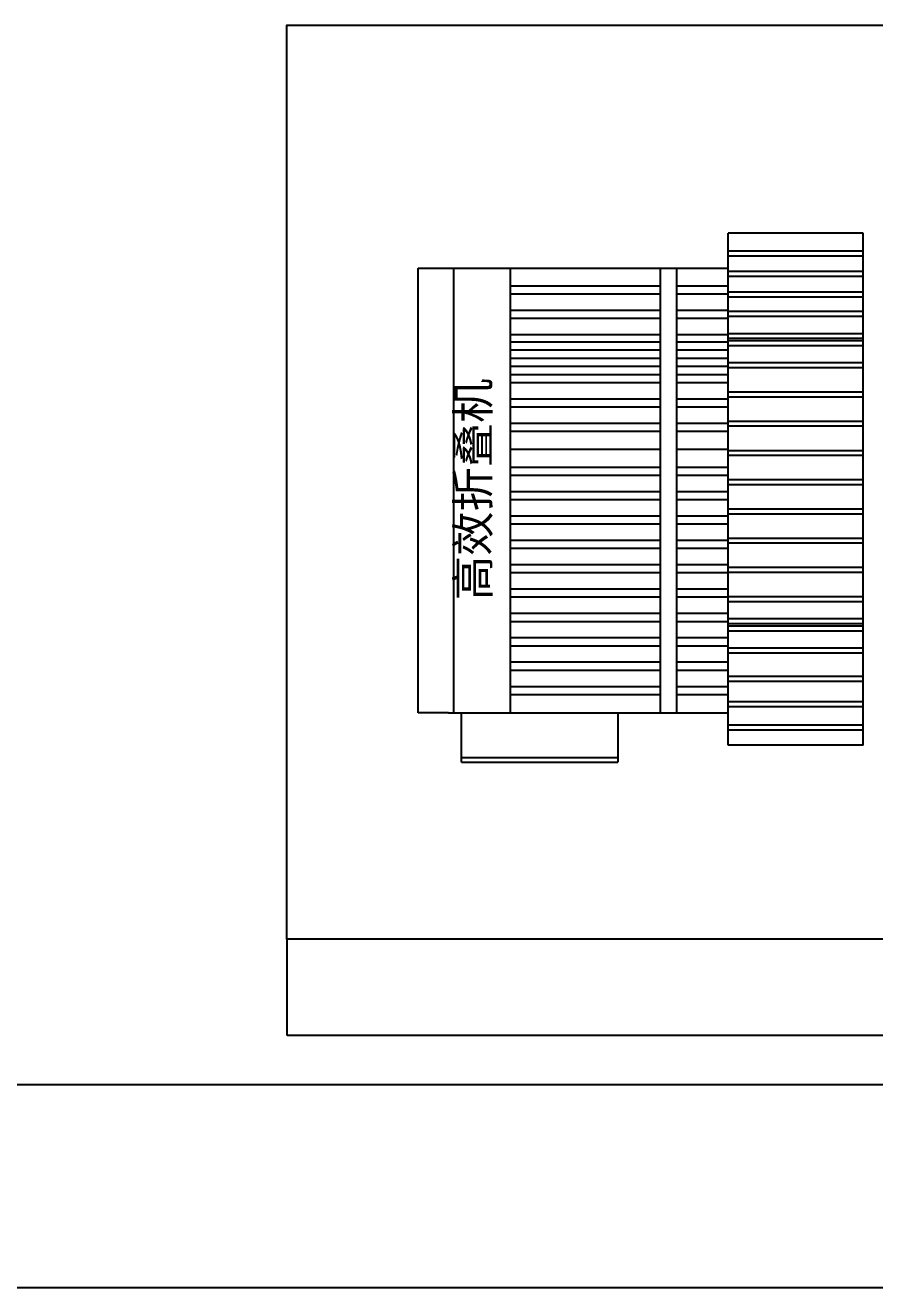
# Model space of a CAD drawing. Header units: millimetres. Extents: x 8553 to 58453, y 11523 to 43612.
# Drawn here: x 40861 to 45042, y 11523 to 17740 of the extents above; entities that cross this region are included whole.
import ezdxf

# ---------------------------------------------------------------- set-up
doc = ezdxf.new("R2010")
doc.units = ezdxf.units.MM
doc.header["$PDMODE"] = 35
for name, color, linetype in [('font_grey', 254, 'Continuous'), ('green', 122, 'Continuous'), ('wall', 250, 'Continuous')]:
    doc.layers.add(name, color=color, linetype=linetype)
doc.styles.get("Standard").update_dxf_attribs({"font": 'arial.ttf', "height": 150})
doc.dimstyles.new('ISO-25', dxfattribs={"dimtxt": 2.5, "dimasz": 2.5, "dimexe": 1.25, "dimexo": 0.625, "dimtad": 1, "dimtxsty": 'Standard', "dimcen": 2.5, "dimadec": 0, "dimazin": 0, "dimtfac": 1, "dimtmove": 0, "dimatfit": 3, "dimfxl": 1, "dimarcsym": 0})

# ---------------------------------------------------------------- blocks, each defined once
blk = doc.blocks.new('*D32')
at = {"layer": 'Defpoints', "color": 0, "transparency": 16777216}
for p in [(42148.1, 13239.9), (51558.1, 13239.9), (51558.1, 12766.1)]:
    blk.add_point(p, dxfattribs=at)
at = {"layer": 'font_grey', "color": 0, "lineweight": -2, "transparency": 16777216}
for p, q in [((42148.1, 13239.3), (42148.1, 12764.9)), ((51558.1, 13239.3), (51558.1, 12764.9)), ((42150.6, 12766.1), (51555.6, 12766.1))]:
    blk.add_line(p, q, dxfattribs=at)
at = {"layer": 'font_grey', "color": 0, "transparency": 16777216}
for points in [[(42150.6, 12766.5), (42150.6, 12765.7), (42148.1, 12766.1)], [(51555.6, 12766.5), (51555.6, 12765.7), (51558.1, 12766.1)]]:
    blk.add_solid(points, dxfattribs=at)
at = {"layer": 'font_grey', "color": 0, "transparency": 16777216, "insert": (46853.1, 12843.3), "char_height": 150, "attachment_point": 5}
blk.add_mtext('9410', dxfattribs=at)

msp = doc.modelspace()

# ---------------------------------------------------------------- linework, layer by layer
for p, q in [((44321.504, 14195.187), (44321.504, 16716.787)), ((44985.708, 16716.787), (44321.504, 16716.787)), ((44985.708, 14195.187), (44985.708, 16716.787)), ((44985.708, 16626.711), (44321.504, 16626.711)), ((44985.708, 16602.711), (44321.504, 16602.711)), ((42795.544, 14354.795), (42795.544, 16543.195)), ((42795.544, 16543.195), (42945.144, 16543.195)), ((42945.144, 16543.195), (43009.144, 16543.195)), ((42969.144, 16543.195), (44321.504, 16543.195)), ((42969.144, 16543.195), (42969.144, 14354.795)), ((43249.144, 14354.795), (43249.144, 16543.195)), ((43986.224, 16543.195), (43986.224, 14354.795)), ((44066.584, 16543.195), (44066.584, 14354.795)), ((44985.708, 16527.237), (44321.504, 16527.237)), ((44985.708, 16503.237), (44321.504, 16503.237)), ((43986.224, 16455.528), (43249.144, 16455.528)), ((43986.224, 16415.528), (43249.144, 16415.528)), ((44321.504, 16455.528), (44066.584, 16455.528)), ((44321.504, 16415.528), (44066.584, 16415.528)), ((44985.708, 16425.403), (44321.504, 16425.403)), ((44985.708, 16401.403), (44321.504, 16401.403)), ((43986.224, 16335.528), (43249.144, 16335.528)), ((43986.224, 16295.528), (43249.144, 16295.528)), ((44321.504, 16335.528), (44066.584, 16335.528)), ((44321.504, 16295.528), (44066.584, 16295.528)), ((44985.708, 16329.781), (44321.504, 16329.781)), ((44985.708, 16305.781), (44321.504, 16305.781)), ((43986.224, 16215.528), (43249.144, 16215.528)), ((43986.224, 16215.528), (43249.144, 16215.528)), ((43986.224, 16179.448), (43249.144, 16179.448)), ((44321.504, 16215.528), (44066.584, 16215.528)), ((44321.504, 16215.528), (44066.584, 16215.528)), ((44321.504, 16179.448), (44066.584, 16179.448)), ((44985.708, 16220.981), (44321.504, 16220.981)), ((44985.708, 16220.981), (44321.504, 16220.981)), ((44985.708, 16220.981), (44321.504, 16220.981)), ((44985.708, 16220.981), (44321.504, 16220.981)), ((44985.708, 16196.981), (44321.504, 16196.981)), ((44985.708, 16196.981), (44321.504, 16196.981)), ((44985.708, 16196.981), (44321.504, 16196.981)), ((44985.708, 16196.981), (44321.504, 16196.981)), ((44985.708, 16185.781), (44321.504, 16185.781)), ((44985.708, 16185.781), (44321.504, 16185.781)), ((44985.708, 16185.781), (44321.504, 16185.781)), ((43986.224, 16139.128), (43249.144, 16139.128)), ((44321.504, 16139.128), (44066.584, 16139.128)), ((44985.708, 16161.781), (44321.504, 16161.781)), ((44985.708, 16161.781), (44321.504, 16161.781)), ((44985.708, 16161.781), (44321.504, 16161.781)), ((43986.224, 16099.448), (43249.144, 16099.448)), ((43986.224, 16059.448), (43249.144, 16059.448)), ((44321.504, 16099.448), (44066.584, 16099.448)), ((44321.504, 16059.448), (44066.584, 16059.448)), ((44985.708, 16076.981), (44321.504, 16076.981)), ((44985.708, 16076.981), (44321.504, 16076.981)), ((44985.708, 16076.981), (44321.504, 16076.981)), ((44985.708, 16052.981), (44321.504, 16052.981)), ((44985.708, 16052.981), (44321.504, 16052.981)), ((44985.708, 16052.981), (44321.504, 16052.981)), ((43986.224, 16019.128), (43249.144, 16019.128)), ((43986.224, 15979.128), (43249.144, 15979.128)), ((44321.504, 16019.128), (44066.584, 16019.128)), ((44321.504, 15979.128), (44066.584, 15979.128)), ((44985.708, 15932.981), (44321.504, 15932.981)), ((43986.224, 15899.128), (43249.144, 15899.128)), ((43986.224, 15859.128), (43249.144, 15859.128)), ((44321.504, 15899.128), (44066.584, 15899.128)), ((44321.504, 15859.128), (44066.584, 15859.128)), ((44985.708, 15908.981), (44321.504, 15908.981)), ((43986.224, 15779.128), (43249.144, 15779.128)), ((43986.224, 15739.128), (43249.144, 15739.128)), ((44321.504, 15779.128), (44066.584, 15779.128)), ((44321.504, 15739.128), (44066.584, 15739.128)), ((44985.708, 15788.981), (44321.504, 15788.981)), ((44985.708, 15788.981), (44321.504, 15788.981)), ((44985.708, 15788.981), (44321.504, 15788.981)), ((44985.708, 15764.981), (44321.504, 15764.981)), ((44985.708, 15764.981), (44321.504, 15764.981)), ((44985.708, 15764.981), (44321.504, 15764.981)), ((43986.224, 15650.795), (43249.144, 15650.795)), ((44321.504, 15650.795), (44066.584, 15650.795)), ((44985.708, 15644.981), (44321.504, 15644.981)), ((44985.708, 15644.981), (44321.504, 15644.981)), ((44985.708, 15644.981), (44321.504, 15644.981)), ((44985.708, 15644.981), (44321.504, 15644.981)), ((44985.708, 15644.981), (44321.504, 15644.981)), ((44985.708, 15620.981), (44321.504, 15620.981)), ((44985.708, 15620.981), (44321.504, 15620.981)), ((44985.708, 15620.981), (44321.504, 15620.981)), ((44985.708, 15620.981), (44321.504, 15620.981)), ((44985.708, 15620.981), (44321.504, 15620.981)), ((43986.224, 15562.795), (43249.144, 15562.795)), ((44321.504, 15562.795), (44066.584, 15562.795)), ((43986.224, 15522.795), (43249.144, 15522.795)), ((44321.504, 15522.795), (44066.584, 15522.795)), ((44985.708, 15500.981), (44321.504, 15500.981)), ((44985.708, 15500.981), (44321.504, 15500.981)), ((44985.708, 15500.981), (44321.504, 15500.981)), ((44985.708, 15500.981), (44321.504, 15500.981)), ((43986.224, 15442.795), (43249.144, 15442.795)), ((44321.504, 15442.795), (44066.584, 15442.795)), ((44985.708, 15476.981), (44321.504, 15476.981)), ((44985.708, 15476.981), (44321.504, 15476.981)), ((44985.708, 15476.981), (44321.504, 15476.981)), ((44985.708, 15476.981), (44321.504, 15476.981)), ((43986.224, 15402.795), (43249.144, 15402.795)), ((44321.504, 15402.795), (44066.584, 15402.795)), ((44985.708, 15356.981), (44321.504, 15356.981)), ((44985.708, 15356.981), (44321.504, 15356.981)), ((43986.224, 15322.795), (43249.144, 15322.795)), ((44321.504, 15322.795), (44066.584, 15322.795)), ((44985.708, 15332.981), (44321.504, 15332.981)), ((44985.708, 15332.981), (44321.504, 15332.981)), ((43986.224, 15282.795), (43249.144, 15282.795)), ((44321.504, 15282.795), (44066.584, 15282.795)), ((43986.224, 15202.795), (43249.144, 15202.795)), ((44321.504, 15202.795), (44066.584, 15202.795)), ((44985.708, 15212.981), (44321.504, 15212.981)), ((44985.708, 15212.981), (44321.504, 15212.981)), ((44985.708, 15188.981), (44321.504, 15188.981)), ((44985.708, 15188.981), (44321.504, 15188.981)), ((43986.224, 15162.795), (43249.144, 15162.795)), ((44321.504, 15162.795), (44066.584, 15162.795)), ((43986.224, 15082.795), (43249.144, 15082.795)), ((44321.504, 15082.795), (44066.584, 15082.795)), ((44985.708, 15068.981), (44321.504, 15068.981)), ((44985.708, 15068.981), (44321.504, 15068.981)), ((44985.708, 15068.981), (44321.504, 15068.981)), ((44985.708, 15068.981), (44321.504, 15068.981)), ((43986.224, 15042.795), (43249.144, 15042.795)), ((44321.504, 15042.795), (44066.584, 15042.795)), ((44985.708, 15044.981), (44321.504, 15044.981)), ((44985.708, 15044.981), (44321.504, 15044.981)), ((44985.708, 15044.981), (44321.504, 15044.981)), ((44985.708, 15044.981), (44321.504, 15044.981)), ((43986.224, 14962.795), (43249.144, 14962.795)), ((43986.224, 14922.795), (43249.144, 14922.795)), ((44321.504, 14962.795), (44066.584, 14962.795)), ((44321.504, 14922.795), (44066.584, 14922.795)), ((44985.708, 14924.981), (44321.504, 14924.981)), ((44985.708, 14924.981), (44321.504, 14924.981)), ((44985.708, 14924.981), (44321.504, 14924.981)), ((44985.708, 14924.981), (44321.504, 14924.981)), ((44985.708, 14900.981), (44321.504, 14900.981)), ((44985.708, 14900.981), (44321.504, 14900.981)), ((44985.708, 14900.981), (44321.504, 14900.981)), ((44985.708, 14900.981), (44321.504, 14900.981)), ((43986.224, 14842.795), (43249.144, 14842.795)), ((43986.224, 14802.795), (43249.144, 14802.795)), ((44321.504, 14842.795), (44066.584, 14842.795)), ((44321.504, 14802.795), (44066.584, 14802.795)), ((44985.708, 14816.181), (44321.504, 14816.181)), ((44985.708, 14792.181), (44321.504, 14792.181)), ((44985.708, 14780.981), (44321.504, 14780.981)), ((44985.708, 14780.981), (44321.504, 14780.981)), ((44985.708, 14780.981), (44321.504, 14780.981)), ((44985.708, 14756.981), (44321.504, 14756.981)), ((44985.708, 14756.981), (44321.504, 14756.981)), ((44985.708, 14756.981), (44321.504, 14756.981)), ((43986.224, 14722.795), (43249.144, 14722.795)), ((43986.224, 14682.795), (43249.144, 14682.795)), ((44321.504, 14722.795), (44066.584, 14722.795)), ((44321.504, 14682.795), (44066.584, 14682.795)), ((44985.708, 14672.181), (44321.504, 14672.181)), ((44985.708, 14648.181), (44321.504, 14648.181)), ((43986.224, 14602.795), (43249.144, 14602.795)), ((43986.224, 14562.795), (43249.144, 14562.795)), ((44321.504, 14602.795), (44066.584, 14602.795)), ((44321.504, 14562.795), (44066.584, 14562.795)), ((44985.708, 14532.923), (44321.504, 14532.923)), ((44985.708, 14508.923), (44321.504, 14508.923)), ((43986.224, 14482.795), (43249.144, 14482.795)), ((43986.224, 14442.795), (43249.144, 14442.795)), ((44321.504, 14482.795), (44066.584, 14482.795)), ((44321.504, 14442.795), (44066.584, 14442.795)), ((44985.708, 14408.181), (44321.504, 14408.181)), ((44985.708, 14384.181), (44321.504, 14384.181)), ((42945.144, 14354.795), (42795.544, 14354.795)), ((42945.144, 14354.795), (43009.144, 14354.795)), ((42969.144, 14354.795), (44321.504, 14354.795)), ((43009.144, 14110.795), (43009.144, 14354.795)), ((43777.144, 14354.795), (43777.144, 14110.795)), ((44985.708, 14293.403), (44321.504, 14293.403)), ((44985.708, 14269.403), (44321.504, 14269.403)), ((44985.708, 14195.187), (44321.504, 14195.187)), ((43009.144, 14134.795), (43777.144, 14134.795)), ((43009.144, 14110.795), (43777.144, 14110.795))]:
    msp.add_line(p, q)
at = {"layer": 'green'}
msp.add_lwpolyline([(42148.115, 13239.898), (42148.115, 17739.898), (51558.115, 17739.898), (51558.115, 13239.898)], close=True, dxfattribs=at)
at = {"layer": 'wall'}
for p, q in [((52819.244, 12522.963), (30453.433, 12522.963)), ((56553.433, 11522.963), (23453.433, 11522.963))]:
    msp.add_line(p, q, dxfattribs=at)

# ---------------------------------------------------------------- texts
at = {"color": 1, "insert": (42984.778, 14909.005), "char_height": 160, "attachment_point": 1, "rotation": 90}
msp.add_mtext_dynamic_manual_height_columns('{\\fSimSun|b0|i0|c134|p2;高效折叠机}', width=1655.10831, gutter_width=1000, heights=[0], dxfattribs=at)

# ---------------------------------------------------------------- dimensions: what is measured, and where the dimension line sits
at = {"layer": 'font_grey'}
dim = msp.add_linear_dim(base=(51558.115, 12766.1), p1=(42148.115, 13239.898), p2=(51558.115, 13239.898), dimstyle='ISO-25', dxfattribs=at)
dim.commit()
dim.dimension.update_dxf_attribs({"geometry": '*D32', "text_midpoint": (46853.115, 12843.311)})

doc.saveas('drawing.dxf')
